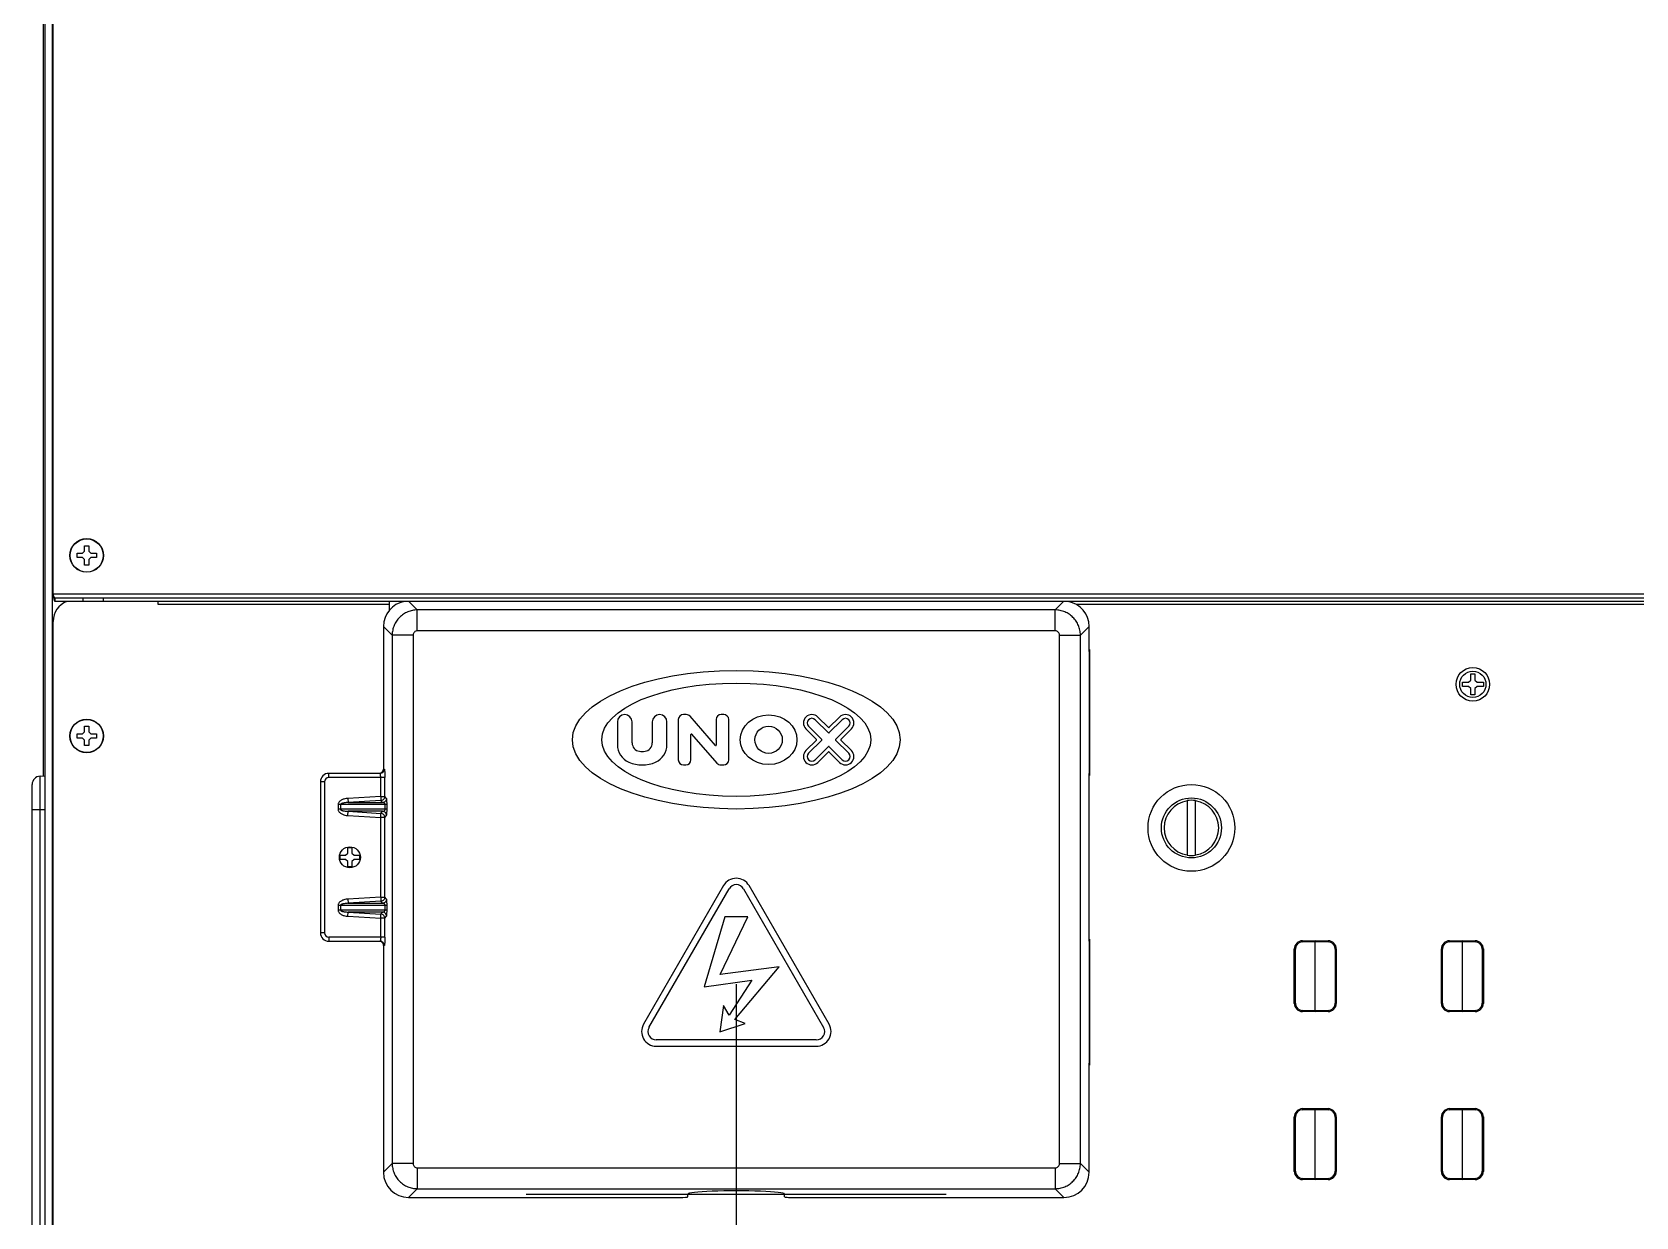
# Model space of a CAD drawing. Header units: millimetres. Extents: x -1538 to 3509, y -1646 to 2016.
# Drawn here: x 2608.4 to 2990.2, y -146.5 to 135.7 of the extents above; entities that cross this region are included whole.
import ezdxf

# ---------------------------------------------------------------- set-up
doc = ezdxf.new("R2010")
doc.units = ezdxf.units.MM
doc.header["$LTSCALE"] = 23.1
doc.layers.get('0').update_dxf_attribs({"linetype": 'CONTINUOUS'})

msp = doc.modelspace()

# ---------------------------------------------------------------- linework, layer by layer
at = {"linetype": 'Continuous'}
for p, q in [((2613.2, 574.36), (2613.2, -225.14)), ((2611, 562.07), (2611, -41.46)), ((2611.4, 565.09), (2611.4, -225.14)), ((2613.4, 1.86), (2613.4, 558.06)), ((2619.1, 10.56), (2619.1, 11.56)), ((2619.1, 11.56), (2620.4, 11.56)), ((2620.4, 11.56), (2620.9, 12.06)), ((2620.9, 12.06), (2620.9, 13.36)), ((2620.9, 13.36), (2621.9, 13.36)), ((2621.9, 13.36), (2621.9, 12.06)), ((2621.9, 12.06), (2622.4, 11.56)), ((2622.4, 11.56), (2623.7, 11.56)), ((2623.7, 11.56), (2623.7, 10.56)), ((2620.4, 10.56), (2619.1, 10.56)), ((2620.9, 10.06), (2620.4, 10.56)), ((2620.9, 8.76), (2620.9, 10.06)), ((2621.9, 8.76), (2620.9, 8.76)), ((2622.4, 10.56), (2621.9, 10.06)), ((2621.9, 10.06), (2621.9, 8.76)), ((2623.7, 10.56), (2622.4, 10.56)), ((3469.4, 1.86), (2613.4, 1.86)), ((2613.93, 0.06), (2613.93, 0.86)), ((3468.86, 0.86), (2613.93, 0.86)), ((3468.86, 0.06), (2613.93, 0.06)), ((2620.5, 0.86), (2620.5, 0.06)), ((2625.33, 0.86), (2625.33, 0.06)), ((2638.4, -0.64), (2638.4, 0.06)), ((2693.4, 0.06), (2693.4, -2.05)), ((2700.11, -1.92), (2698.13, 0.06)), ((2851.98, -1.92), (2853.96, 0.06)), ((2693.4, -0.64), (2638.4, -0.64)), ((2700.11, -6.91), (2700.11, -1.92)), ((2851.98, -1.92), (2700.11, -1.92)), ((2851.98, -6.91), (2851.98, -1.92)), ((3444.4, -0.64), (2857.04, -0.64)), ((2613.4, -194.14), (2613.4, -4.64)), ((2692.05, -5.83), (2692.05, -39.84)), ((2694.13, -7.91), (2692.05, -5.83)), ((2851.98, -6.91), (2700.11, -6.91)), ((2857.97, -7.91), (2860.05, -5.83)), ((2860.05, -11.84), (2860.05, -5.83)), ((2694.13, -7.91), (2694.13, -133.78)), ((2699.12, -7.91), (2694.13, -7.91)), ((2699.12, -7.91), (2699.12, -133.78)), ((2852.98, -133.78), (2852.98, -7.91)), ((2852.98, -7.91), (2857.97, -7.91)), ((2857.97, -133.78), (2857.97, -7.91)), ((2860.05, -11.34), (2860.15, -11.34)), ((2860.15, -11.34), (2860.15, -41.34)), ((2860.15, -11.84), (2860.05, -11.84)), ((2860.08, -11.84), (2860.08, -40.84)), ((2950.4, -19.14), (2950.9, -18.64)), ((2950.9, -17.14), (2951.9, -17.14)), ((2950.9, -18.64), (2950.9, -17.14)), ((2951.9, -17.14), (2951.9, -18.64)), ((2951.9, -18.64), (2952.4, -19.14)), ((2948.9, -19.14), (2950.4, -19.14)), ((2948.9, -20.14), (2948.9, -19.14)), ((2950.4, -20.14), (2948.9, -20.14)), ((2950.9, -20.64), (2950.4, -20.14)), ((2950.9, -22.14), (2950.9, -20.64)), ((2951.9, -22.14), (2950.9, -22.14)), ((2952.4, -20.14), (2951.9, -20.64)), ((2951.9, -20.64), (2951.9, -22.14)), ((2952.4, -19.14), (2953.9, -19.14)), ((2953.9, -20.14), (2952.4, -20.14)), ((2953.9, -19.14), (2953.9, -20.14)), ((2620.9, -30.94), (2620.9, -29.64)), ((2620.9, -29.64), (2621.9, -29.64)), ((2621.9, -29.64), (2621.9, -30.94)), ((2747.75, -28.59), (2747.75, -34.05)), ((2751.25, -33.61), (2751.25, -28.59)), ((2756.05, -28.59), (2756.05, -33.61)), ((2759.55, -34.05), (2759.55, -28.59)), ((2762.25, -28.04), (2762.25, -37.64)), ((2764.14, -26.84), (2763.45, -26.84)), ((2771.07, -34.19), (2765.05, -27.26)), ((2771.25, -28.04), (2771.25, -34.12)), ((2773.05, -26.84), (2772.45, -26.84)), ((2774.25, -37.64), (2774.25, -28.04)), ((2792.63, -30.26), (2795.15, -32.77)), ((2796.42, -32.77), (2793.27, -29.62)), ((2794.83, -28.07), (2797.98, -31.22)), ((2797.98, -29.94), (2795.46, -27.43)), ((2800.63, -27.43), (2798.12, -29.94)), ((2798.12, -31.22), (2801.27, -28.07)), ((2802.83, -29.62), (2799.67, -32.77)), ((2800.95, -32.77), (2803.46, -30.26)), ((2619.1, -32.44), (2619.1, -31.44)), ((2619.1, -31.44), (2620.4, -31.44)), ((2620.4, -32.44), (2619.1, -32.44)), ((2620.4, -31.44), (2620.9, -30.94)), ((2620.9, -32.94), (2620.4, -32.44)), ((2620.9, -34.24), (2620.9, -32.94)), ((2621.9, -34.24), (2620.9, -34.24)), ((2621.9, -30.94), (2622.4, -31.44)), ((2622.4, -32.44), (2621.9, -32.94)), ((2621.9, -32.94), (2621.9, -34.24)), ((2622.4, -31.44), (2623.7, -31.44)), ((2623.7, -32.44), (2622.4, -32.44)), ((2623.7, -31.44), (2623.7, -32.44)), ((2765.25, -37.64), (2765.25, -31.57)), ((2765.42, -31.5), (2771.45, -38.43)), ((2795.15, -32.91), (2792.63, -35.43)), ((2793.27, -36.07), (2796.42, -32.91)), ((2799.67, -32.91), (2802.83, -36.07)), ((2803.46, -35.43), (2800.95, -32.91)), ((2797.98, -34.47), (2794.83, -37.62)), ((2795.46, -38.26), (2797.98, -35.74)), ((2801.27, -37.62), (2798.12, -34.47)), ((2798.12, -35.74), (2800.63, -38.26)), ((2610.29, -41.5), (2611.4, -41.44)), ((2610.29, -196.39), (2610.29, -41.5)), ((2679.05, -41.84), (2679.05, -40.84)), ((2691.25, -40.84), (2679.05, -40.84)), ((2692.39, -41.84), (2679.05, -41.84)), ((2691.39, -46.32), (2691.39, -41.84)), ((2692.25, -39.84), (2692.05, -39.84)), ((2692.39, -46.32), (2692.39, -41.84)), ((2763.45, -38.84), (2764.05, -38.84)), ((2772.35, -38.84), (2773.05, -38.84)), ((2860.05, -80.84), (2860.05, -40.84)), ((2860.15, -40.84), (2860.05, -40.84)), ((2860.15, -41.34), (2860.05, -41.34)), ((2608.4, -194.39), (2608.4, -43.5)), ((2677.05, -42.84), (2677.05, -78.84)), ((2678.05, -42.84), (2677.05, -42.84)), ((2678.05, -42.84), (2678.05, -78.84)), ((2608.4, -49.44), (2611.4, -49.44)), ((2681.23, -48.29), (2681.23, -49.39)), ((2692.9, -48.29), (2681.23, -48.29)), ((2692.9, -49.39), (2681.23, -49.39)), ((2681.81, -48.29), (2681.81, -49.39)), ((2691.39, -46.32), (2683.57, -46.8)), ((2683.57, -46.8), (2683.63, -47.8)), ((2691.45, -47.32), (2683.63, -47.8)), ((2683.63, -47.8), (2691.84, -47.8)), ((2691.39, -46.32), (2691.45, -47.32)), ((2691.39, -46.32), (2692.39, -46.32)), ((2691.84, -47.8), (2691.45, -47.32)), ((2692.78, -46.8), (2692.39, -46.32)), ((2692.47, -49.39), (2692.47, -48.29)), ((2692.9, -49.39), (2692.9, -48.29)), ((2883.4, -47.34), (2883.4, -60.35)), ((2885.4, -60.35), (2885.4, -47.34)), ((2683.57, -50.89), (2683.63, -49.89)), ((2683.57, -50.89), (2691.39, -51.36)), ((2691.84, -49.89), (2683.63, -49.89)), ((2683.63, -49.89), (2691.45, -50.37)), ((2691.39, -51.36), (2691.45, -50.37)), ((2691.39, -70.32), (2691.39, -51.36)), ((2692.39, -51.36), (2691.39, -51.36)), ((2691.45, -50.37), (2691.84, -49.89)), ((2692.39, -51.36), (2692.78, -50.89)), ((2692.39, -70.32), (2692.39, -51.36)), ((2681.75, -61.34), (2681.75, -60.34)), ((2681.75, -60.34), (2683.05, -60.34)), ((2683.05, -60.34), (2683.55, -59.84)), ((2683.55, -59.84), (2683.55, -58.54)), ((2683.55, -58.54), (2684.55, -58.54)), ((2684.55, -58.54), (2684.55, -59.84)), ((2684.55, -59.84), (2685.05, -60.34)), ((2685.05, -60.34), (2686.35, -60.34)), ((2686.35, -60.34), (2686.35, -61.34)), ((2683.05, -61.34), (2681.75, -61.34)), ((2683.55, -61.84), (2683.05, -61.34)), ((2683.55, -63.14), (2683.55, -61.84)), ((2684.55, -63.14), (2683.55, -63.14)), ((2685.05, -61.34), (2684.55, -61.84)), ((2684.55, -61.84), (2684.55, -63.14)), ((2686.35, -61.34), (2685.05, -61.34)), ((2773.02, -67.59), (2753.96, -100.59)), ((2755.26, -101.34), (2774.32, -68.34)), ((2777.78, -68.34), (2796.83, -101.34)), ((2798.13, -100.59), (2779.08, -67.59)), ((2681.23, -72.29), (2681.23, -73.39)), ((2692.9, -72.29), (2681.23, -72.29)), ((2681.81, -72.29), (2681.81, -73.39)), ((2691.39, -70.32), (2683.57, -70.8)), ((2683.57, -70.8), (2683.63, -71.8)), ((2691.45, -71.32), (2683.63, -71.8)), ((2683.63, -71.8), (2691.84, -71.8)), ((2691.39, -70.32), (2691.45, -71.32)), ((2691.39, -70.32), (2692.39, -70.32)), ((2691.84, -71.8), (2691.45, -71.32)), ((2692.78, -70.8), (2692.39, -70.32)), ((2692.47, -73.39), (2692.47, -72.29)), ((2692.9, -73.39), (2692.9, -72.29)), ((2692.9, -73.39), (2681.23, -73.39)), ((2683.57, -74.89), (2683.63, -73.89)), ((2683.57, -74.89), (2691.39, -75.36)), ((2683.63, -73.89), (2691.45, -74.37)), ((2691.84, -73.89), (2683.63, -73.89)), ((2691.39, -75.36), (2691.45, -74.37)), ((2691.39, -79.84), (2691.39, -75.36)), ((2692.39, -75.36), (2691.39, -75.36)), ((2691.45, -74.37), (2691.84, -73.89)), ((2692.39, -75.36), (2692.78, -74.89)), ((2692.39, -79.84), (2692.39, -75.36)), ((2773.3, -75.04), (2768.38, -91.7)), ((2772.19, -88.78), (2778.8, -75.04)), ((2778.8, -75.04), (2773.3, -75.04)), ((2678.05, -78.84), (2677.05, -78.84)), ((2679.05, -79.84), (2679.05, -80.84)), ((2692.39, -79.84), (2679.05, -79.84)), ((2679.05, -80.84), (2691.25, -80.84)), ((2692.05, -81.84), (2692.05, -135.86)), ((2692.05, -81.84), (2692.25, -81.84)), ((2860.05, -80.34), (2860.15, -80.34)), ((2860.15, -80.84), (2860.05, -80.84)), ((2860.08, -80.84), (2860.08, -109.84)), ((2860.15, -80.34), (2860.15, -110.34)), ((2908.9, -82.7), (2908.9, -82.64)), ((2908.9, -82.7), (2909.14, -82.7)), ((2908.9, -95.59), (2908.9, -82.7)), ((2909.14, -95.59), (2909.14, -82.7)), ((2910.86, -80.7), (2913.9, -80.64)), ((2910.86, -80.95), (2913.9, -80.89)), ((2913.9, -80.64), (2916.93, -80.7)), ((2913.9, -80.89), (2913.9, -80.64)), ((2913.9, -80.89), (2916.93, -80.95)), ((2913.9, -97.39), (2913.9, -80.89)), ((2918.9, -82.7), (2918.65, -82.7)), ((2918.65, -82.7), (2918.65, -95.59)), ((2918.9, -82.64), (2918.9, -82.7)), ((2918.9, -82.7), (2918.9, -95.59)), ((2943.9, -82.7), (2943.9, -82.64)), ((2943.9, -82.7), (2944.14, -82.7)), ((2943.9, -95.59), (2943.9, -82.7)), ((2944.14, -95.59), (2944.14, -82.7)), ((2945.86, -80.7), (2948.9, -80.64)), ((2945.86, -80.95), (2948.9, -80.89)), ((2948.9, -80.64), (2951.93, -80.7)), ((2948.9, -80.89), (2948.9, -80.64)), ((2948.9, -80.89), (2951.93, -80.95)), ((2948.9, -97.39), (2948.9, -80.89)), ((2953.9, -82.7), (2953.65, -82.7)), ((2953.65, -82.7), (2953.65, -95.59)), ((2953.9, -82.64), (2953.9, -82.7)), ((2953.9, -82.7), (2953.9, -95.59)), ((2786.23, -86.9), (2772.19, -88.78)), ((2775.69, -99.45), (2786.23, -86.9)), ((2768.38, -91.7), (2779.73, -90.07)), ((2779.73, -90.07), (2774.38, -98.41)), ((2773.03, -96.13), (2772.12, -102.38)), ((2774.38, -98.41), (2773.03, -96.13)), ((2908.9, -95.59), (2909.14, -95.59)), ((2908.9, -95.64), (2908.9, -95.59)), ((2913.9, -97.39), (2910.86, -97.34)), ((2913.9, -97.64), (2910.86, -97.59)), ((2916.93, -97.34), (2913.9, -97.39)), ((2913.9, -97.39), (2913.9, -97.64)), ((2916.93, -97.59), (2913.9, -97.64)), ((2918.9, -95.59), (2918.65, -95.59)), ((2918.9, -95.59), (2918.9, -95.64)), ((2943.9, -95.59), (2944.14, -95.59)), ((2943.9, -95.64), (2943.9, -95.59)), ((2948.9, -97.39), (2945.86, -97.34)), ((2948.9, -97.64), (2945.86, -97.59)), ((2951.93, -97.34), (2948.9, -97.39)), ((2948.9, -97.39), (2948.9, -97.64)), ((2951.93, -97.59), (2948.9, -97.64)), ((2953.9, -95.59), (2953.65, -95.59)), ((2953.9, -95.59), (2953.9, -95.64)), ((2772.12, -102.38), (2778.14, -100.46)), ((2778.14, -100.46), (2775.69, -99.45)), ((2795.1, -104.34), (2757, -104.34)), ((2757, -105.84), (2795.1, -105.84)), ((2860.15, -109.84), (2860.05, -109.84)), ((2860.05, -135.86), (2860.05, -109.84)), ((2860.15, -110.34), (2860.05, -110.34)), ((2910.86, -120.7), (2913.9, -120.64)), ((2910.86, -120.95), (2913.9, -120.89)), ((2913.9, -120.64), (2916.93, -120.7)), ((2913.9, -120.89), (2913.9, -120.64)), ((2913.9, -120.89), (2916.93, -120.95)), ((2913.9, -137.39), (2913.9, -120.89)), ((2945.86, -120.7), (2948.9, -120.64)), ((2945.86, -120.95), (2948.9, -120.89)), ((2948.9, -120.64), (2951.93, -120.7)), ((2948.9, -120.89), (2948.9, -120.64)), ((2948.9, -120.89), (2951.93, -120.95)), ((2948.9, -137.39), (2948.9, -120.89)), ((2908.9, -122.7), (2908.9, -122.64)), ((2908.9, -122.7), (2909.14, -122.7)), ((2908.9, -135.59), (2908.9, -122.7)), ((2909.14, -135.59), (2909.14, -122.7)), ((2918.9, -122.7), (2918.65, -122.7)), ((2918.65, -122.7), (2918.65, -135.59)), ((2918.9, -122.64), (2918.9, -122.7)), ((2918.9, -122.7), (2918.9, -135.59)), ((2943.9, -122.7), (2943.9, -122.64)), ((2943.9, -122.7), (2944.14, -122.7)), ((2943.9, -135.59), (2943.9, -122.7)), ((2944.14, -135.59), (2944.14, -122.7)), ((2953.9, -122.7), (2953.65, -122.7)), ((2953.65, -122.7), (2953.65, -135.59)), ((2953.9, -122.64), (2953.9, -122.7)), ((2953.9, -122.7), (2953.9, -135.59)), ((2694.13, -133.78), (2692.05, -135.86)), ((2699.12, -133.78), (2694.13, -133.78)), ((2700.11, -134.77), (2700.11, -139.76)), ((2700.11, -134.77), (2851.98, -134.77)), ((2851.98, -134.77), (2851.98, -139.76)), ((2852.98, -133.78), (2857.97, -133.78)), ((2857.97, -133.78), (2860.05, -135.86)), ((2908.9, -135.59), (2909.14, -135.59)), ((2908.9, -135.64), (2908.9, -135.59)), ((2913.9, -137.39), (2910.86, -137.34)), ((2916.93, -137.34), (2913.9, -137.39)), ((2913.9, -137.39), (2913.9, -137.64)), ((2918.9, -135.59), (2918.65, -135.59)), ((2918.9, -135.59), (2918.9, -135.64)), ((2943.9, -135.59), (2944.14, -135.59)), ((2943.9, -135.64), (2943.9, -135.59)), ((2948.9, -137.39), (2945.86, -137.34)), ((2951.93, -137.34), (2948.9, -137.39)), ((2948.9, -137.39), (2948.9, -137.64)), ((2953.9, -135.59), (2953.65, -135.59)), ((2953.9, -135.59), (2953.9, -135.64)), ((2700.11, -139.76), (2698.03, -141.84)), ((2700.11, -139.76), (2851.98, -139.76)), ((2764.55, -141.71), (2764.55, -141.05)), ((2787.55, -141.71), (2787.55, -141.05)), ((2851.98, -139.76), (2854.06, -141.84)), ((2913.9, -137.64), (2910.86, -137.59)), ((2916.93, -137.59), (2913.9, -137.64)), ((2948.9, -137.64), (2945.86, -137.59)), ((2951.93, -137.59), (2948.9, -137.64)), ((2698.03, -141.84), (2762.55, -141.84)), ((2789.55, -141.84), (2854.06, -141.84))]:
    msp.add_line(p, q, dxfattribs=at)
at = {"color": 1}
for p, q in [((2776.05, -91.05), (2776.05, -191.05)), ((2726.05, -141.05), (2826.05, -141.05))]:
    msp.add_line(p, q, dxfattribs=at)
at = {"linetype": 'Continuous'}
for centre, radius in [((2621.4, 11.06), 4), ((2621.4, 11.06), 3.95), ((2951.4, -19.64), 4), ((2951.4, -19.64), 3.13), ((2621.4, -31.94), 4), ((2621.4, -31.94), 3.95), ((2783.75, -32.84), 3.25), ((2884.4, -53.84), 10.33), ((2884.4, -53.84), 7.15), ((2684.05, -60.84), 2.5)]:
    msp.add_circle(centre, radius, dxfattribs=at)
for centre, radius, start, end in [((2618.4, -4.64), 5, 109.9415, 180), ((2700.11, -7.91), 0.997, 89.9506, 180.0494), ((2851.98, -7.91), 0.997, 359.9506, 90.0494), ((2749.5, -28.59), 1.75, 0, 180), ((2757.8, -28.59), 1.75, 0, 180), ((2763.45, -28.04), 1.2, 90, 180), ((2764.14, -28.04), 1.2, 41, 90), ((2772.45, -28.04), 1.2, 90, 180), ((2773.05, -28.04), 1.2, 0, 90), ((2794.05, -28.84), 2, 45, 225), ((2794.05, -28.84), 1.1, 45, 225), ((2798.05, -29.87), 0.1, 225, 315), ((2802.05, -28.84), 2, 315, 135), ((2802.05, -28.84), 1.1, 315, 135), ((2752.25, -34.05), 4.5, 180, 246.4218), ((2753.25, -33.61), 2, 180, 262.3377), ((2754.05, -33.61), 2, 277.6623, 0), ((2755.05, -34.05), 4.5, 293.5782, 0), ((2765.35, -31.57), 0.1, 41, 180), ((2771.15, -34.12), 0.1, 221, 0), ((2795.08, -32.84), 0.1, 315, 45), ((2796.35, -32.84), 0.1, 315, 45), ((2798.05, -31.15), 0.1, 225, 315), ((2799.74, -32.84), 0.1, 135, 225), ((2801.02, -32.84), 0.1, 135, 225), ((2753.65, -30.84), 8, 246.4218, 293.5782), ((2753.65, -30.64), 5, 262.3377, 277.6623), ((2763.45, -37.64), 1.2, 180, 270), ((2764.05, -37.64), 1.2, 270, 0), ((2773.05, -37.64), 1.2, 270, 0), ((2794.05, -36.84), 2, 135, 315), ((2794.05, -36.84), 1.1, 135, 315), ((2798.05, -34.54), 0.1, 45, 135), ((2798.05, -35.81), 0.1, 45, 135), ((2802.05, -36.84), 2, 225, 45), ((2802.05, -36.84), 1.1, 225, 45), ((2610.4, -43.5), 2, 93, 180), ((2679.05, -42.84), 2, 90, 180), ((2679.05, -42.84), 1, 90, 180), ((2772.35, -37.64), 1.2, 221, 270), ((2884.4, -53.84), 6.5, 98.8499, 261.1501), ((2884.4, -53.84), 6.58, 81.2603, 98.7397), ((2884.4, -53.84), 6.5, 278.8499, 81.1501), ((2884.4, -53.84), 6.58, 261.2603, 278.7397), ((2776.05, -69.34), 3.5, 30, 150), ((2776.05, -69.34), 2, 30, 150), ((2679.05, -78.84), 2, 180, 270), ((2679.05, -78.84), 1, 180, 270), ((2910.9, -82.7), 2, 91, 180), ((2910.89, -82.7), 1.75, 91, 180), ((2916.9, -82.7), 2, 0, 89), ((2916.9, -82.7), 1.75, 0, 89), ((2945.9, -82.7), 2, 91, 180), ((2945.89, -82.7), 1.75, 91, 180), ((2951.9, -82.7), 2, 0, 89), ((2951.9, -82.7), 1.75, 0, 89), ((2910.9, -95.59), 2, 180, 269), ((2910.89, -95.59), 1.75, 180, 269), ((2916.9, -95.59), 2, 271, 0), ((2916.9, -95.59), 1.75, 271, 360), ((2945.9, -95.59), 2, 180, 269), ((2945.89, -95.59), 1.75, 180, 269), ((2951.9, -95.59), 2, 271, 0), ((2951.9, -95.59), 1.75, 271, 360), ((2757, -102.34), 3.5, 150, 270), ((2757, -102.34), 2, 150, 270), ((2795.1, -102.34), 3.5, 270, 30), ((2795.1, -102.34), 2, 270, 30), ((2910.9, -122.7), 2, 91, 180), ((2910.89, -122.7), 1.75, 91, 180), ((2916.9, -122.7), 2, 0, 89), ((2916.9, -122.7), 1.75, 0, 89), ((2945.9, -122.7), 2, 91, 180), ((2945.89, -122.7), 1.75, 91, 180), ((2951.9, -122.7), 2, 0, 89), ((2951.9, -122.7), 1.75, 0, 89), ((2700.11, -133.78), 0.997, 179.9506, 270.0494), ((2851.98, -133.78), 0.997, 269.9506, 0.0494), ((2910.9, -135.59), 2, 180, 269), ((2910.89, -135.59), 1.75, 180, 269), ((2916.9, -135.59), 2, 271, 0), ((2916.9, -135.59), 1.75, 271, 360), ((2945.9, -135.59), 2, 180, 269), ((2945.89, -135.59), 1.75, 180, 269), ((2951.9, -135.59), 2, 271, 0), ((2951.9, -135.59), 1.75, 271, 360)]:
    msp.add_arc(centre, radius, start, end, dxfattribs=at)
for centre, major_axis, ratio, start_param, end_param in [((2698.06, -5.86), (4.26, -4.26), 0.995331, 2.531141, 3.924651), ((2854.03, -5.86), (4.26, 4.26), 0.995331, -0.783058, 0.610447), ((2691.05, -39.84), (-1, 0), 0.997657, 7.853982, 9.424778), ((2691.05, -81.84), (1, 0), 0.997657, 6.283185, 7.853982), ((2698.06, -135.83), (4.26, 4.26), 0.995331, 2.358535, 3.924651), ((2854.03, -135.83), (4.26, -4.26), 0.995331, -0.783058, 0.783058), ((2776.05, -141.05), (11.5, 0), 0.068571, 0, 3.141593), ((2762.55, -141.71), (2, 0), 0.068571, -1.570796, 0), ((2789.55, -141.71), (2, 0), 0.068571, -3.141593, -1.570796)]:
    msp.add_ellipse(centre, major_axis=major_axis, ratio=ratio, start_param=start_param, end_param=end_param, dxfattribs=at)
for centre, major_axis, ratio in [((2776.05, -32.84), (39, 0), 0.423077), ((2776.05, -32.84), (32, 0), 0.421875), ((2783.75, -32.84), (6.75, 0), 0.874074)]:
    msp.add_ellipse(centre, major_axis=major_axis, ratio=ratio, dxfattribs=at)
for points, knots in [([(2613.93, 0.86), (2613.91, 0.86), (2613.87, 0.87), (2613.83, 0.9), (2613.78, 0.95), (2613.73, 1.03), (2613.66, 1.16), (2613.6, 1.31), (2613.53, 1.48), (2613.46, 1.66), (2613.42, 1.79), (2613.4, 1.86)], [0, 0, 0, 0, 0.059571, 0.094716, 0.134948, 0.232516, 0.353267, 0.494898, 0.653393, 0.82367, 1, 1, 1, 1]), ([(2613.93, 0.06), (2613.92, 0.06), (2613.9, 0.06), (2613.86, 0.09), (2613.83, 0.14), (2613.8, 0.2), (2613.76, 0.27), (2613.72, 0.4), (2613.66, 0.6), (2613.59, 0.87), (2613.53, 1.18), (2613.46, 1.51), (2613.42, 1.74), (2613.4, 1.86)], [0, 0, 0, 0, 0.018078, 0.040208, 0.068657, 0.104342, 0.147515, 0.198094, 0.320193, 0.466963, 0.633303, 0.813189, 1, 1, 1, 1]), ([(2700.11, -1.92), (2699.72, -1.93), (2698.94, -2.01), (2697.81, -2.35), (2696.77, -2.91), (2695.86, -3.66), (2695.11, -4.57), (2694.56, -5.61), (2694.21, -6.74), (2694.13, -7.52), (2694.13, -7.91)], [0, 0, 0, 0, 0.124911, 0.249893, 0.374932, 0.5, 0.625068, 0.750107, 0.875089, 1, 1, 1, 1]), ([(2857.97, -7.91), (2857.97, -7.52), (2857.89, -6.74), (2857.54, -5.61), (2856.98, -4.57), (2856.23, -3.66), (2855.32, -2.91), (2854.28, -2.35), (2853.15, -2.01), (2852.37, -1.93), (2851.98, -1.92)], [0, 0, 0, 0, 0.124911, 0.249893, 0.374932, 0.5, 0.625068, 0.750107, 0.875089, 1, 1, 1, 1]), ([(2692.25, -39.84), (2692.25, -39.97), (2692.2, -40.24), (2691.98, -40.57), (2691.64, -40.79), (2691.38, -40.84), (2691.25, -40.84)], [0, 0, 0, 0, 0.250269, 0.500383, 0.750272, 1, 1, 1, 1]), ([(2691.39, -41.84), (2691.39, -41.72), (2691.38, -41.48), (2691.36, -41.2), (2691.33, -41.03), (2691.32, -40.96), (2691.3, -40.92), (2691.29, -40.89), (2691.28, -40.86), (2691.26, -40.84), (2691.25, -40.84)], [0, 0, 0, 0, 0.374733, 0.692488, 0.814985, 0.865173, 0.907494, 0.941772, 0.968082, 1, 1, 1, 1]), ([(2692.25, -39.84), (2692.25, -39.84), (2692.26, -39.85), (2692.27, -39.87), (2692.28, -39.89), (2692.29, -39.94), (2692.31, -40.03), (2692.33, -40.2), (2692.35, -40.45), (2692.36, -40.75), (2692.38, -41.09), (2692.38, -41.46), (2692.39, -41.71), (2692.39, -41.84)], [0, 0, 0, 0, 0.008189, 0.014994, 0.023927, 0.048403, 0.081735, 0.174021, 0.297711, 0.448244, 0.619943, 0.806239, 1, 1, 1, 1]), ([(2683.57, -46.8), (2683.32, -46.82), (2682.94, -46.87), (2682.46, -47.01), (2682.12, -47.16), (2681.79, -47.35), (2681.51, -47.6), (2681.33, -47.87), (2681.25, -48.1), (2681.23, -48.23), (2681.23, -48.29)], [0, 0, 0, 0, 0.250015, 0.375136, 0.500237, 0.625294, 0.75025, 0.874974, 0.937496, 1, 1, 1, 1]), ([(2681.23, -49.39), (2681.23, -49.46), (2681.25, -49.58), (2681.33, -49.82), (2681.51, -50.09), (2681.79, -50.33), (2682.12, -50.53), (2682.46, -50.67), (2682.94, -50.82), (2683.32, -50.87), (2683.57, -50.89)], [0, 0, 0, 0, 0.062505, 0.125026, 0.249752, 0.374709, 0.499766, 0.624866, 0.749987, 1, 1, 1, 1]), ([(2683.63, -47.8), (2683.47, -47.8), (2683.14, -47.82), (2682.74, -47.87), (2682.46, -47.92), (2682.3, -47.97), (2682.18, -48), (2682.07, -48.05), (2681.93, -48.11), (2681.81, -48.21), (2681.81, -48.29)], [0, 0, 0, 0, 0.249294, 0.498796, 0.623772, 0.686367, 0.749072, 0.811953, 0.875151, 1, 1, 1, 1]), ([(2681.81, -49.39), (2681.81, -49.48), (2681.93, -49.57), (2682.07, -49.64), (2682.18, -49.69), (2682.3, -49.72), (2682.46, -49.76), (2682.74, -49.82), (2683.14, -49.87), (2683.47, -49.89), (2683.63, -49.89)], [0, 0, 0, 0, 0.124851, 0.188049, 0.25093, 0.313635, 0.37623, 0.501206, 0.750706, 1, 1, 1, 1]), ([(2692.39, -46.32), (2692.39, -46.45), (2692.34, -46.7), (2692.13, -47.02), (2691.82, -47.24), (2691.57, -47.31), (2691.45, -47.32)], [0, 0, 0, 0, 0.249661, 0.49977, 0.750012, 1, 1, 1, 1]), ([(2692.78, -46.8), (2692.78, -46.93), (2692.73, -47.18), (2692.52, -47.5), (2692.22, -47.72), (2691.97, -47.79), (2691.84, -47.8)], [0, 0, 0, 0, 0.249661, 0.49977, 0.750011, 1, 1, 1, 1]), ([(2692.47, -48.29), (2692.47, -48.24), (2692.45, -48.14), (2692.38, -48.03), (2692.29, -47.95), (2692.18, -47.88), (2692.03, -47.82), (2691.9, -47.8), (2691.84, -47.8)], [0, 0, 0, 0, 0.179595, 0.32625, 0.45357, 0.570821, 0.789882, 1, 1, 1, 1]), ([(2691.84, -49.89), (2691.9, -49.89), (2692.03, -49.87), (2692.18, -49.81), (2692.29, -49.73), (2692.38, -49.65), (2692.45, -49.54), (2692.47, -49.45), (2692.47, -49.39)], [0, 0, 0, 0, 0.210118, 0.429179, 0.54643, 0.67375, 0.820405, 1, 1, 1, 1]), ([(2692.9, -48.29), (2692.9, -48.19), (2692.9, -47.99), (2692.89, -47.71), (2692.88, -47.46), (2692.86, -47.24), (2692.84, -47.07), (2692.83, -46.95), (2692.81, -46.87), (2692.79, -46.82), (2692.78, -46.81), (2692.78, -46.8)], [0, 0, 0, 0, 0.20541, 0.397385, 0.566566, 0.708487, 0.82202, 0.907628, 0.966383, 0.986173, 1, 1, 1, 1]), ([(2692.78, -50.89), (2692.78, -50.88), (2692.79, -50.87), (2692.81, -50.82), (2692.83, -50.74), (2692.84, -50.61), (2692.86, -50.44), (2692.88, -50.23), (2692.89, -49.98), (2692.9, -49.7), (2692.9, -49.5), (2692.9, -49.39)], [0, 0, 0, 0, 0.013827, 0.033617, 0.092372, 0.17798, 0.291513, 0.433434, 0.602615, 0.79459, 1, 1, 1, 1]), ([(2692.39, -51.36), (2692.39, -51.24), (2692.34, -50.99), (2692.13, -50.67), (2691.82, -50.44), (2691.57, -50.38), (2691.45, -50.37)], [0, 0, 0, 0, 0.249661, 0.49977, 0.750012, 1, 1, 1, 1]), ([(2692.78, -50.89), (2692.78, -50.76), (2692.73, -50.51), (2692.52, -50.19), (2692.22, -49.96), (2691.97, -49.9), (2691.84, -49.89)], [0, 0, 0, 0, 0.249661, 0.49977, 0.750011, 1, 1, 1, 1]), ([(2683.57, -70.8), (2683.32, -70.82), (2682.94, -70.87), (2682.46, -71.01), (2682.12, -71.16), (2681.79, -71.35), (2681.51, -71.6), (2681.33, -71.87), (2681.25, -72.1), (2681.23, -72.23), (2681.23, -72.29)], [0, 0, 0, 0, 0.250015, 0.375136, 0.500237, 0.625294, 0.75025, 0.874974, 0.937496, 1, 1, 1, 1]), ([(2683.63, -71.8), (2683.47, -71.8), (2683.14, -71.82), (2682.74, -71.87), (2682.46, -71.92), (2682.3, -71.97), (2682.18, -72), (2682.07, -72.05), (2681.93, -72.11), (2681.81, -72.21), (2681.81, -72.29)], [0, 0, 0, 0, 0.249294, 0.498796, 0.623772, 0.686367, 0.749072, 0.811953, 0.875151, 1, 1, 1, 1]), ([(2692.39, -70.32), (2692.39, -70.45), (2692.34, -70.7), (2692.13, -71.02), (2691.82, -71.24), (2691.57, -71.31), (2691.45, -71.32)], [0, 0, 0, 0, 0.249661, 0.49977, 0.750011, 1, 1, 1, 1]), ([(2692.78, -70.8), (2692.78, -70.93), (2692.73, -71.18), (2692.52, -71.5), (2692.22, -71.72), (2691.97, -71.79), (2691.84, -71.8)], [0, 0, 0, 0, 0.249661, 0.49977, 0.750011, 1, 1, 1, 1]), ([(2692.47, -72.29), (2692.47, -72.24), (2692.45, -72.14), (2692.38, -72.03), (2692.29, -71.95), (2692.18, -71.88), (2692.03, -71.82), (2691.9, -71.8), (2691.84, -71.8)], [0, 0, 0, 0, 0.179595, 0.32625, 0.45357, 0.570821, 0.789882, 1, 1, 1, 1]), ([(2692.9, -72.29), (2692.9, -72.19), (2692.9, -71.99), (2692.89, -71.71), (2692.88, -71.46), (2692.86, -71.24), (2692.84, -71.07), (2692.83, -70.95), (2692.81, -70.87), (2692.79, -70.82), (2692.78, -70.81), (2692.78, -70.8)], [0, 0, 0, 0, 0.20541, 0.397385, 0.566566, 0.708487, 0.82202, 0.907628, 0.966383, 0.986173, 1, 1, 1, 1]), ([(2681.23, -73.39), (2681.23, -73.46), (2681.25, -73.58), (2681.33, -73.82), (2681.51, -74.09), (2681.79, -74.33), (2682.12, -74.53), (2682.46, -74.67), (2682.94, -74.82), (2683.32, -74.87), (2683.57, -74.89)], [0, 0, 0, 0, 0.062505, 0.125026, 0.249752, 0.374709, 0.499766, 0.624866, 0.749987, 1, 1, 1, 1]), ([(2681.81, -73.39), (2681.81, -73.48), (2681.93, -73.57), (2682.07, -73.64), (2682.18, -73.69), (2682.3, -73.72), (2682.46, -73.76), (2682.74, -73.82), (2683.14, -73.87), (2683.47, -73.89), (2683.63, -73.89)], [0, 0, 0, 0, 0.124851, 0.188049, 0.25093, 0.313635, 0.37623, 0.501206, 0.750706, 1, 1, 1, 1]), ([(2692.39, -75.36), (2692.39, -75.24), (2692.34, -74.99), (2692.13, -74.67), (2691.82, -74.44), (2691.57, -74.38), (2691.45, -74.37)], [0, 0, 0, 0, 0.249661, 0.49977, 0.750011, 1, 1, 1, 1]), ([(2691.84, -73.89), (2691.9, -73.89), (2692.03, -73.87), (2692.18, -73.81), (2692.29, -73.73), (2692.38, -73.65), (2692.45, -73.54), (2692.47, -73.45), (2692.47, -73.39)], [0, 0, 0, 0, 0.210118, 0.429179, 0.54643, 0.67375, 0.820405, 1, 1, 1, 1]), ([(2692.78, -74.89), (2692.78, -74.76), (2692.73, -74.51), (2692.52, -74.19), (2692.22, -73.96), (2691.97, -73.9), (2691.84, -73.89)], [0, 0, 0, 0, 0.249661, 0.49977, 0.750011, 1, 1, 1, 1]), ([(2692.78, -74.89), (2692.78, -74.88), (2692.79, -74.87), (2692.81, -74.82), (2692.83, -74.74), (2692.84, -74.61), (2692.86, -74.44), (2692.88, -74.23), (2692.89, -73.98), (2692.9, -73.7), (2692.9, -73.5), (2692.9, -73.39)], [0, 0, 0, 0, 0.013827, 0.033617, 0.092372, 0.17798, 0.291513, 0.433434, 0.602615, 0.79459, 1, 1, 1, 1]), ([(2691.39, -79.84), (2691.39, -79.97), (2691.38, -80.21), (2691.36, -80.49), (2691.33, -80.65), (2691.32, -80.72), (2691.3, -80.77), (2691.29, -80.8), (2691.28, -80.83), (2691.26, -80.84), (2691.25, -80.84)], [0, 0, 0, 0, 0.374733, 0.692488, 0.814985, 0.865173, 0.907494, 0.941772, 0.968082, 1, 1, 1, 1]), ([(2692.39, -79.84), (2692.39, -79.97), (2692.38, -80.23), (2692.38, -80.6), (2692.36, -80.94), (2692.35, -81.24), (2692.33, -81.49), (2692.31, -81.65), (2692.29, -81.75), (2692.28, -81.8), (2692.27, -81.82), (2692.26, -81.83), (2692.25, -81.84), (2692.25, -81.84)], [0, 0, 0, 0, 0.193761, 0.380057, 0.551756, 0.702289, 0.825979, 0.918265, 0.951597, 0.976073, 0.985006, 0.991811, 1, 1, 1, 1]), ([(2692.25, -81.84), (2692.25, -81.71), (2692.2, -81.45), (2691.98, -81.12), (2691.64, -80.9), (2691.38, -80.84), (2691.25, -80.84)], [0, 0, 0, 0, 0.250269, 0.500383, 0.750272, 1, 1, 1, 1]), ([(2910.86, -80.7), (2910.86, -80.7), (2910.86, -80.7), (2910.86, -80.7), (2910.86, -80.71), (2910.86, -80.72), (2910.86, -80.73), (2910.86, -80.74), (2910.86, -80.77), (2910.86, -80.81), (2910.86, -80.85), (2910.86, -80.9), (2910.86, -80.93), (2910.86, -80.95)], [0, 0, 0, 0, 0.005124, 0.019617, 0.043482, 0.076569, 0.118536, 0.16896, 0.293301, 0.444714, 0.617473, 0.805173, 1, 1, 1, 1]), ([(2916.93, -80.7), (2916.93, -80.7), (2916.93, -80.7), (2916.93, -80.7), (2916.93, -80.71), (2916.93, -80.72), (2916.93, -80.73), (2916.93, -80.74), (2916.93, -80.77), (2916.93, -80.81), (2916.93, -80.85), (2916.93, -80.9), (2916.93, -80.93), (2916.93, -80.95)], [0, 0, 0, 0, 0.005124, 0.019617, 0.043482, 0.076569, 0.118536, 0.16896, 0.293301, 0.444714, 0.617473, 0.805173, 1, 1, 1, 1]), ([(2945.86, -80.7), (2945.86, -80.7), (2945.86, -80.7), (2945.86, -80.7), (2945.86, -80.71), (2945.86, -80.72), (2945.86, -80.73), (2945.86, -80.74), (2945.86, -80.77), (2945.86, -80.81), (2945.86, -80.85), (2945.86, -80.9), (2945.86, -80.93), (2945.86, -80.95)], [0, 0, 0, 0, 0.005124, 0.019617, 0.043482, 0.076569, 0.118536, 0.16896, 0.293301, 0.444714, 0.617473, 0.805173, 1, 1, 1, 1]), ([(2951.93, -80.7), (2951.93, -80.7), (2951.93, -80.7), (2951.93, -80.7), (2951.93, -80.71), (2951.93, -80.72), (2951.93, -80.73), (2951.93, -80.74), (2951.93, -80.77), (2951.93, -80.81), (2951.93, -80.85), (2951.93, -80.9), (2951.93, -80.93), (2951.93, -80.95)], [0, 0, 0, 0, 0.005124, 0.019617, 0.043482, 0.076569, 0.118536, 0.16896, 0.293301, 0.444714, 0.617473, 0.805173, 1, 1, 1, 1]), ([(2910.86, -97.59), (2910.86, -97.59), (2910.86, -97.59), (2910.86, -97.59), (2910.86, -97.58), (2910.86, -97.57), (2910.86, -97.56), (2910.86, -97.54), (2910.86, -97.51), (2910.86, -97.48), (2910.86, -97.43), (2910.86, -97.39), (2910.86, -97.36), (2910.86, -97.34)], [0, 0, 0, 0, 0.005124, 0.019617, 0.043482, 0.076569, 0.118536, 0.16896, 0.293301, 0.444714, 0.617473, 0.805173, 1, 1, 1, 1]), ([(2916.93, -97.59), (2916.93, -97.59), (2916.93, -97.59), (2916.93, -97.59), (2916.93, -97.58), (2916.93, -97.57), (2916.93, -97.56), (2916.93, -97.54), (2916.93, -97.51), (2916.93, -97.48), (2916.93, -97.43), (2916.93, -97.39), (2916.93, -97.36), (2916.93, -97.34)], [0, 0, 0, 0, 0.005124, 0.019617, 0.043482, 0.076569, 0.118536, 0.16896, 0.293301, 0.444714, 0.617473, 0.805173, 1, 1, 1, 1]), ([(2945.86, -97.59), (2945.86, -97.59), (2945.86, -97.59), (2945.86, -97.59), (2945.86, -97.58), (2945.86, -97.57), (2945.86, -97.56), (2945.86, -97.54), (2945.86, -97.51), (2945.86, -97.48), (2945.86, -97.43), (2945.86, -97.39), (2945.86, -97.36), (2945.86, -97.34)], [0, 0, 0, 0, 0.005124, 0.019617, 0.043482, 0.076569, 0.118536, 0.16896, 0.293301, 0.444714, 0.617473, 0.805173, 1, 1, 1, 1]), ([(2951.93, -97.59), (2951.93, -97.59), (2951.93, -97.59), (2951.93, -97.59), (2951.93, -97.58), (2951.93, -97.57), (2951.93, -97.56), (2951.93, -97.54), (2951.93, -97.51), (2951.93, -97.48), (2951.93, -97.43), (2951.93, -97.39), (2951.93, -97.36), (2951.93, -97.34)], [0, 0, 0, 0, 0.005124, 0.019617, 0.043482, 0.076569, 0.118536, 0.16896, 0.293301, 0.444714, 0.617473, 0.805173, 1, 1, 1, 1]), ([(2910.86, -120.7), (2910.86, -120.7), (2910.86, -120.7), (2910.86, -120.7), (2910.86, -120.71), (2910.86, -120.72), (2910.86, -120.73), (2910.86, -120.74), (2910.86, -120.77), (2910.86, -120.81), (2910.86, -120.85), (2910.86, -120.9), (2910.86, -120.93), (2910.86, -120.95)], [0, 0, 0, 0, 0.005124, 0.019617, 0.043482, 0.076569, 0.118536, 0.16896, 0.293301, 0.444714, 0.617473, 0.805173, 1, 1, 1, 1]), ([(2916.93, -120.7), (2916.93, -120.7), (2916.93, -120.7), (2916.93, -120.7), (2916.93, -120.71), (2916.93, -120.72), (2916.93, -120.73), (2916.93, -120.74), (2916.93, -120.77), (2916.93, -120.81), (2916.93, -120.85), (2916.93, -120.9), (2916.93, -120.93), (2916.93, -120.95)], [0, 0, 0, 0, 0.005124, 0.019617, 0.043482, 0.076569, 0.118536, 0.16896, 0.293301, 0.444714, 0.617473, 0.805173, 1, 1, 1, 1]), ([(2945.86, -120.7), (2945.86, -120.7), (2945.86, -120.7), (2945.86, -120.7), (2945.86, -120.71), (2945.86, -120.72), (2945.86, -120.73), (2945.86, -120.74), (2945.86, -120.77), (2945.86, -120.81), (2945.86, -120.85), (2945.86, -120.9), (2945.86, -120.93), (2945.86, -120.95)], [0, 0, 0, 0, 0.005124, 0.019617, 0.043482, 0.076569, 0.118536, 0.16896, 0.293301, 0.444714, 0.617473, 0.805173, 1, 1, 1, 1]), ([(2951.93, -120.7), (2951.93, -120.7), (2951.93, -120.7), (2951.93, -120.7), (2951.93, -120.71), (2951.93, -120.72), (2951.93, -120.73), (2951.93, -120.74), (2951.93, -120.77), (2951.93, -120.81), (2951.93, -120.85), (2951.93, -120.9), (2951.93, -120.93), (2951.93, -120.95)], [0, 0, 0, 0, 0.005124, 0.019617, 0.043482, 0.076569, 0.118536, 0.16896, 0.293301, 0.444714, 0.617473, 0.805173, 1, 1, 1, 1]), ([(2694.13, -133.78), (2694.13, -134.17), (2694.21, -134.95), (2694.56, -136.08), (2695.11, -137.12), (2695.86, -138.03), (2696.77, -138.78), (2697.81, -139.34), (2698.94, -139.68), (2699.72, -139.76), (2700.11, -139.76)], [0, 0, 0, 0, 0.124911, 0.249893, 0.374932, 0.5, 0.625068, 0.750107, 0.875089, 1, 1, 1, 1]), ([(2851.98, -139.76), (2852.37, -139.76), (2853.15, -139.68), (2854.28, -139.34), (2855.32, -138.78), (2856.23, -138.03), (2856.98, -137.12), (2857.54, -136.08), (2857.89, -134.95), (2857.97, -134.17), (2857.97, -133.78)], [0, 0, 0, 0, 0.124911, 0.249893, 0.374932, 0.5, 0.625068, 0.750107, 0.875089, 1, 1, 1, 1]), ([(2910.86, -137.59), (2910.86, -137.59), (2910.86, -137.59), (2910.86, -137.59), (2910.86, -137.58), (2910.86, -137.57), (2910.86, -137.56), (2910.86, -137.54), (2910.86, -137.51), (2910.86, -137.48), (2910.86, -137.43), (2910.86, -137.39), (2910.86, -137.36), (2910.86, -137.34)], [0, 0, 0, 0, 0.005124, 0.019617, 0.043482, 0.076569, 0.118536, 0.16896, 0.293301, 0.444714, 0.617473, 0.805173, 1, 1, 1, 1]), ([(2916.93, -137.59), (2916.93, -137.59), (2916.93, -137.59), (2916.93, -137.59), (2916.93, -137.58), (2916.93, -137.57), (2916.93, -137.56), (2916.93, -137.54), (2916.93, -137.51), (2916.93, -137.48), (2916.93, -137.43), (2916.93, -137.39), (2916.93, -137.36), (2916.93, -137.34)], [0, 0, 0, 0, 0.005124, 0.019617, 0.043482, 0.076569, 0.118536, 0.16896, 0.293301, 0.444714, 0.617473, 0.805173, 1, 1, 1, 1]), ([(2945.86, -137.59), (2945.86, -137.59), (2945.86, -137.59), (2945.86, -137.59), (2945.86, -137.58), (2945.86, -137.57), (2945.86, -137.56), (2945.86, -137.54), (2945.86, -137.51), (2945.86, -137.48), (2945.86, -137.43), (2945.86, -137.39), (2945.86, -137.36), (2945.86, -137.34)], [0, 0, 0, 0, 0.005124, 0.019617, 0.043482, 0.076569, 0.118536, 0.16896, 0.293301, 0.444714, 0.617473, 0.805173, 1, 1, 1, 1]), ([(2951.93, -137.59), (2951.93, -137.59), (2951.93, -137.59), (2951.93, -137.59), (2951.93, -137.58), (2951.93, -137.57), (2951.93, -137.56), (2951.93, -137.54), (2951.93, -137.51), (2951.93, -137.48), (2951.93, -137.43), (2951.93, -137.39), (2951.93, -137.36), (2951.93, -137.34)], [0, 0, 0, 0, 0.005124, 0.019617, 0.043482, 0.076569, 0.118536, 0.16896, 0.293301, 0.444714, 0.617473, 0.805173, 1, 1, 1, 1])]:
    msp.add_open_spline(points, degree=3, knots=knots, dxfattribs=at)

doc.saveas('drawing.dxf')
